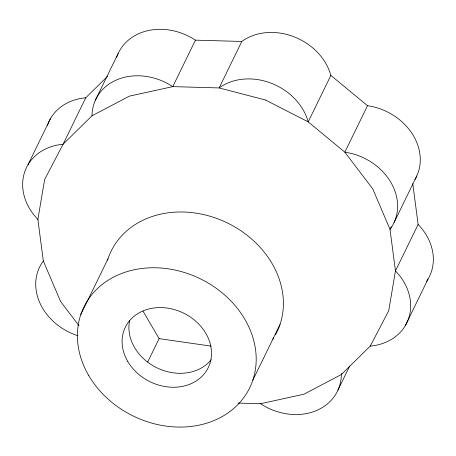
<?xml version="1.0" encoding="UTF-8"?>
<svg xmlns="http://www.w3.org/2000/svg" width="456" height="456" viewBox="0 0 456 456"><rect width="100%" height="100%" fill="white"/><g stroke="black" fill="none" stroke-linecap="round" stroke-linejoin="round"><path stroke-width="0.68" d="M79.053 325.749L60.597 301.496L43.331 261.003L37.877 219.427L44.608 179.613L63.07 144.261L85.734 97.784L107.553 76.306M27.976 164.764L50.644 118.286M95.424 100.143L118.087 53.666M414.897 179.544A55.022 45.56 26 0 0 367.502 105.718L330.868 75.4A55.022 45.56 26 0 0 293.635 36.645A55.022 45.56 26 0 0 241.805 41.462L195.447 40.157L172.778 86.629L129.413 96.13L91.992 115.784L63.07 144.261A55.022 45.56 26 0 0 24.664 172.009A55.022 45.56 26 0 0 37.877 219.427M80.769 314.634L107.969 258.865M241.805 41.462L219.136 87.934L172.778 86.629A55.022 45.56 26 0 0 119.301 78.848A55.022 45.56 26 0 0 91.992 115.784M147.681 362.081L159.121 338.631L143.03 311.152M330.868 75.4L308.199 121.872L344.839 152.19A55.022 45.56 26 0 1 390.832 182.32A55.022 45.56 26 0 1 390 229.345L395.455 270.915A55.022 45.56 26 0 1 408.667 318.339A55.022 45.56 26 0 1 370.266 346.087L341.339 374.558A55.022 45.56 26 0 1 314.036 411.494A55.022 45.56 26 0 1 260.553 403.714L238.078 403.081M367.502 105.718L344.839 152.19L372.734 188.847L390 229.345L391.242 226.797M252.823 380.201L280.024 324.433M394.087 222.494L416.75 176.016M341.96 373.287L341.339 374.558L303.918 394.218L260.553 403.714M412.76 183.574L418.123 224.443L395.455 270.915L388.723 310.735L370.266 346.087M337.913 390.205L349.712 366.008M405.355 325.584L428.024 279.106M159.121 338.631L211.094 346.115M211.179 359.755A46.113 38.184 26 0 1 157.006 367.867A46.113 38.184 26 0 1 129.692 320.306M273.617 337.981A92.232 76.374 26 0 1 272.842 339.19M107.548 260.171A92.232 76.374 26 0 1 223.942 221.354A92.232 76.374 26 0 1 275.435 334.892M77.913 335.724A55.022 45.56 26 0 1 43.331 261.003M418.123 224.443A55.022 45.56 26 0 1 426.588 281.346M116.633 57.382A55.022 45.56 26 0 1 195.447 40.157M47.333 125.537A55.022 45.56 26 0 1 85.734 97.784M265.329 99.955L219.136 87.934A55.022 45.56 26 0 1 270.972 83.123A55.022 45.56 26 0 1 308.199 121.872L265.329 99.955M88.76 375.579A92.232 76.374 26 0 0 243.595 397.877A92.232 76.374 26 0 0 168.036 268.801A92.232 76.374 26 0 0 88.76 375.579M127.783 361.5A46.113 38.184 26 0 0 205.2 372.649A46.113 38.184 26 0 0 167.415 308.108A46.113 38.184 26 0 0 127.783 361.5"/></g></svg>
